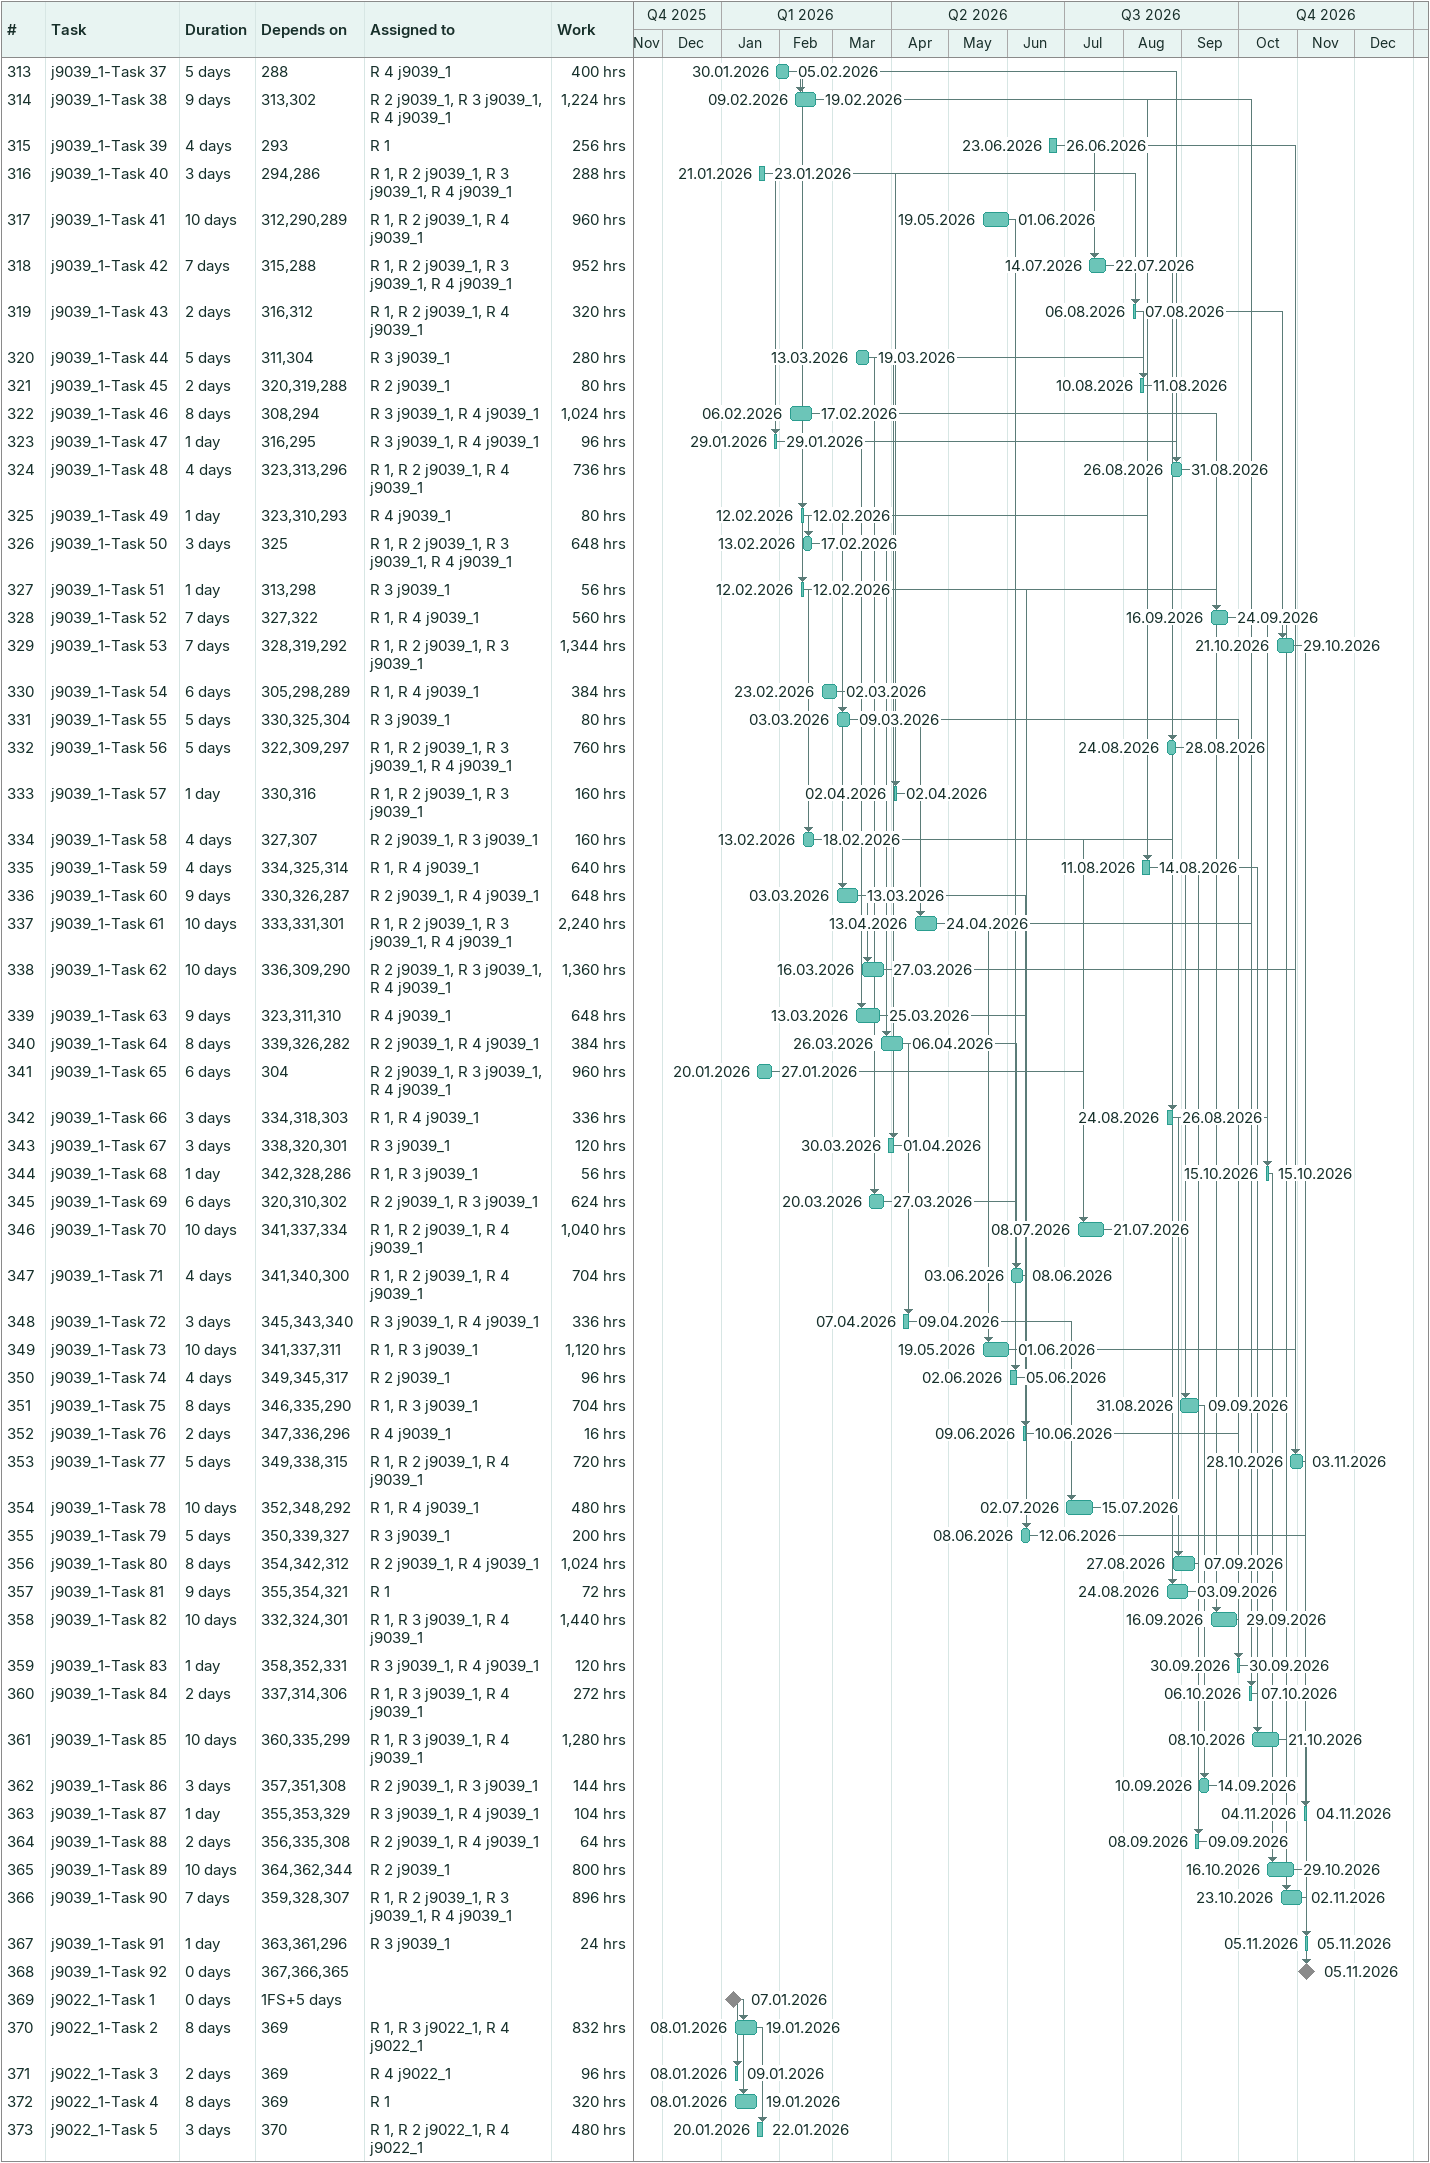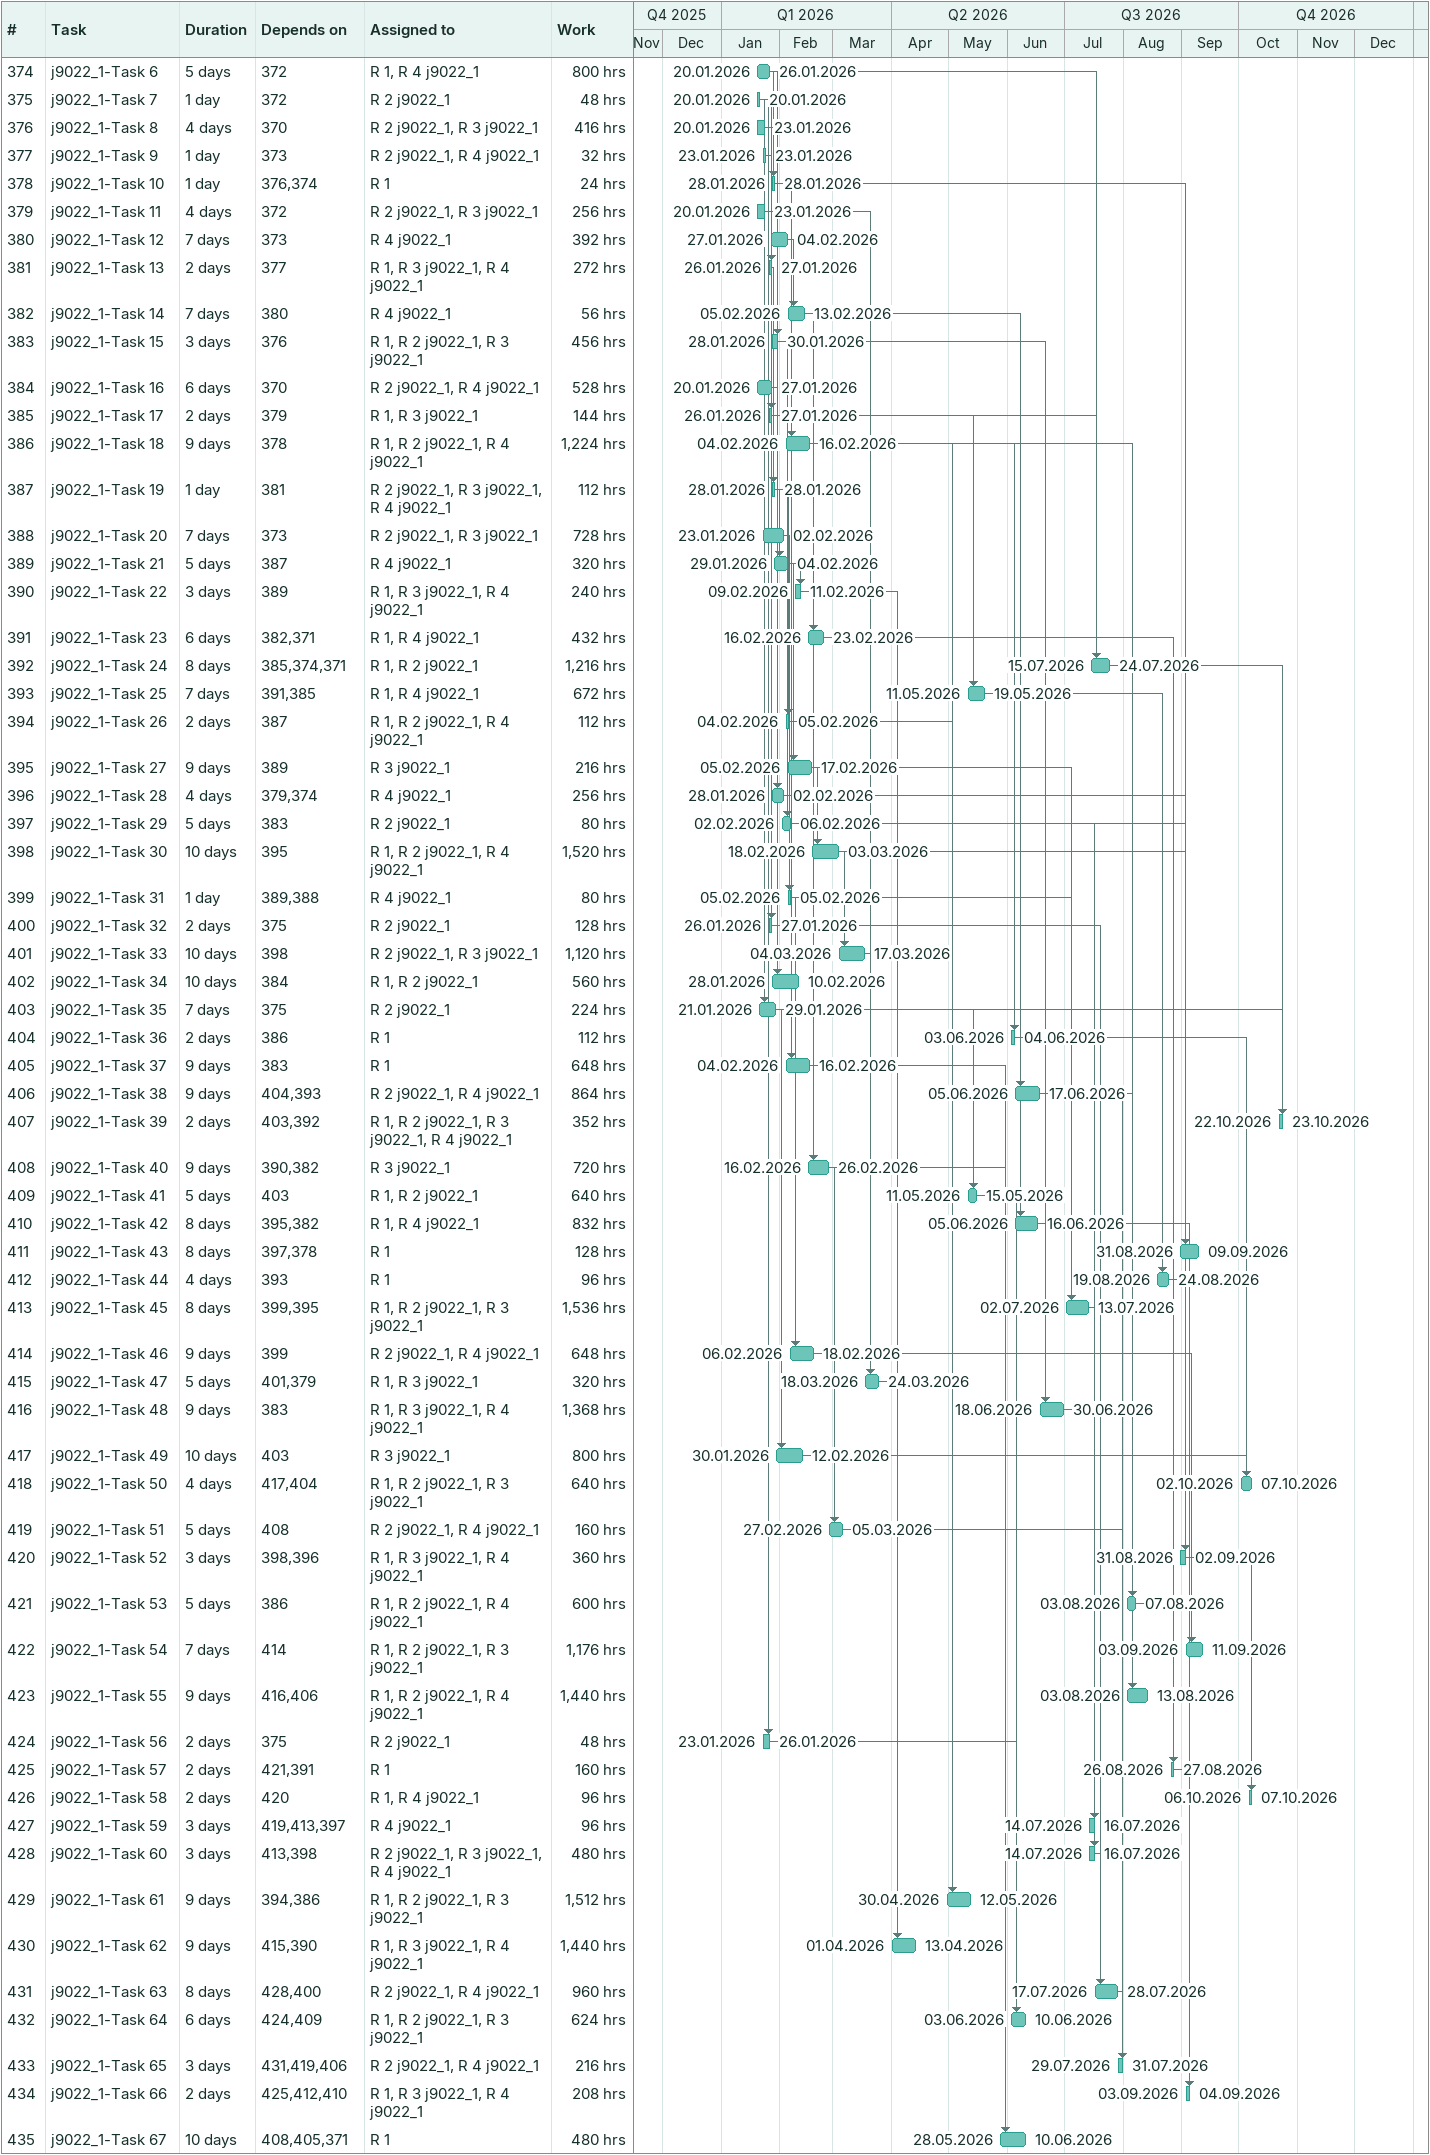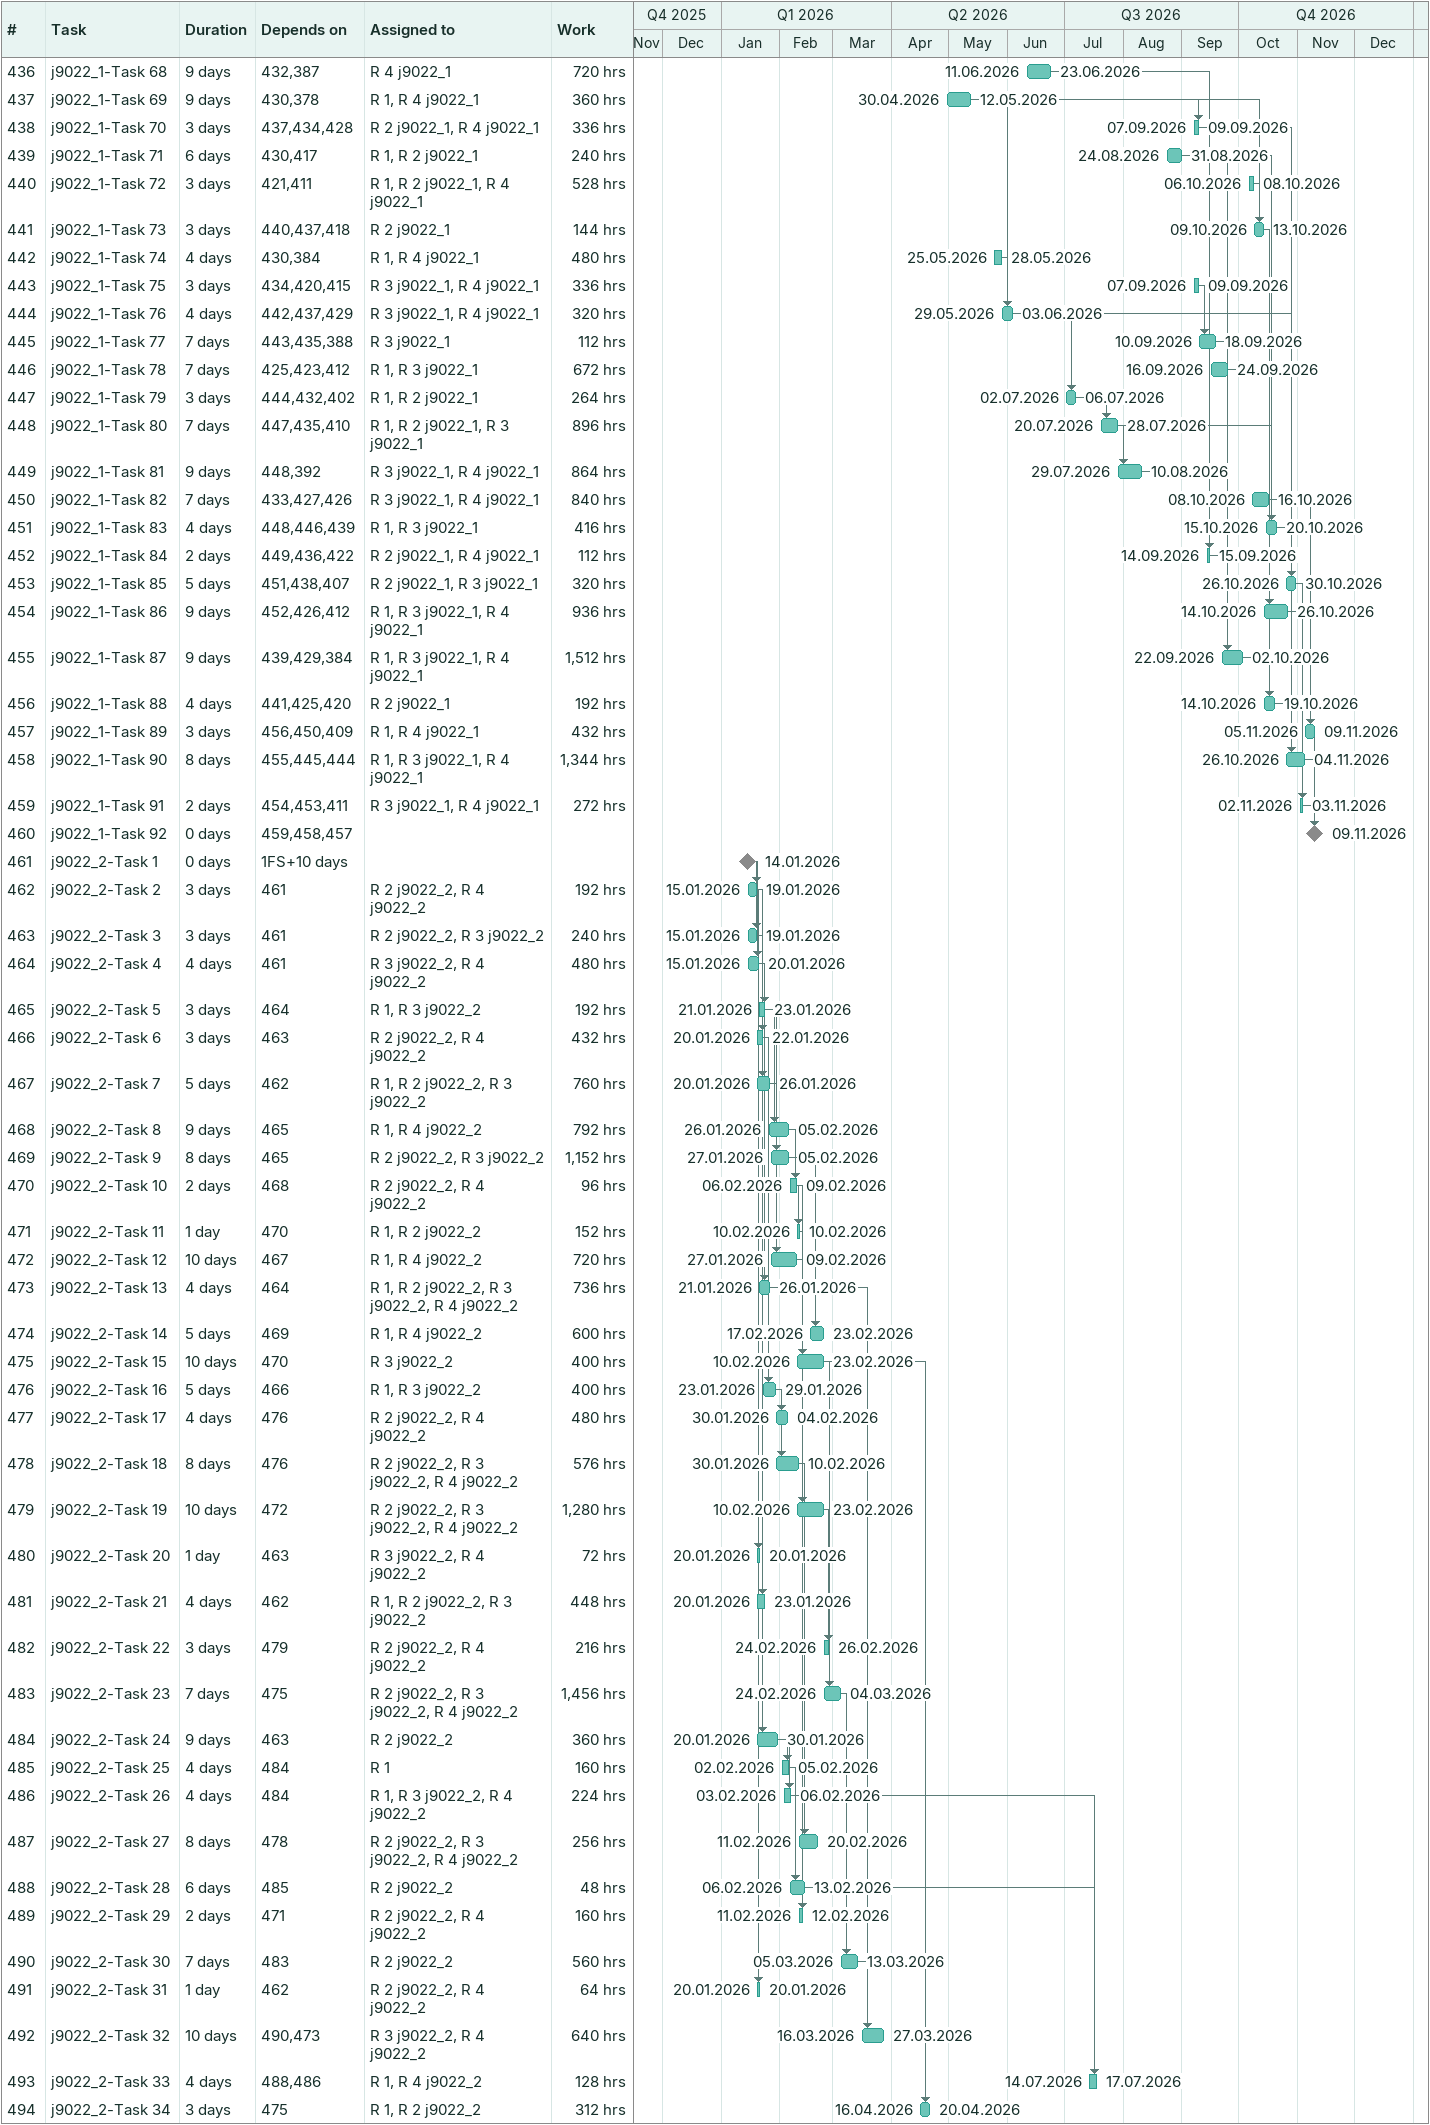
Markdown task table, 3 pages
| ID | Task | Duration | Start | Finish | Predecessors | Resources | Work (h) |
|---|---|---|---|---|---|---|---|
| 313 | j9039_1-Task 37 | 5d | 2026-01-30 | 2026-02-05 | 288 | R 4 j9039_1 | 400 |
| 314 | j9039_1-Task 38 | 9d | 2026-02-09 | 2026-02-19 | 313, 302 | R 2 j9039_1, R 3 j9039_1, R 4 j9039_1 | 1224 |
| 315 | j9039_1-Task 39 | 4d | 2026-06-23 | 2026-06-26 | 293 | R 1 | 256 |
| 316 | j9039_1-Task 40 | 3d | 2026-01-21 | 2026-01-23 | 294, 286 | R 1, R 2 j9039_1, R 3 j9039_1, R 4 j9039_1 | 288 |
| 317 | j9039_1-Task 41 | 10d | 2026-05-19 | 2026-06-01 | 312, 290, 289 | R 1, R 2 j9039_1, R 4 j9039_1 | 960 |
| 318 | j9039_1-Task 42 | 7d | 2026-07-14 | 2026-07-22 | 315, 288 | R 1, R 2 j9039_1, R 3 j9039_1, R 4 j9039_1 | 952 |
| 319 | j9039_1-Task 43 | 2d | 2026-08-06 | 2026-08-07 | 316, 312 | R 1, R 2 j9039_1, R 4 j9039_1 | 320 |
| 320 | j9039_1-Task 44 | 5d | 2026-03-13 | 2026-03-19 | 311, 304 | R 3 j9039_1 | 280 |
| 321 | j9039_1-Task 45 | 2d | 2026-08-10 | 2026-08-11 | 320, 319, 288 | R 2 j9039_1 | 80 |
| 322 | j9039_1-Task 46 | 8d | 2026-02-06 | 2026-02-17 | 308, 294 | R 3 j9039_1, R 4 j9039_1 | 1024 |
| 323 | j9039_1-Task 47 | 1d | 2026-01-29 | 2026-01-29 | 316, 295 | R 3 j9039_1, R 4 j9039_1 | 96 |
| 324 | j9039_1-Task 48 | 4d | 2026-08-26 | 2026-08-31 | 323, 313, 296 | R 1, R 2 j9039_1, R 4 j9039_1 | 736 |
| 325 | j9039_1-Task 49 | 1d | 2026-02-12 | 2026-02-12 | 323, 310, 293 | R 4 j9039_1 | 80 |
| 326 | j9039_1-Task 50 | 3d | 2026-02-13 | 2026-02-17 | 325 | R 1, R 2 j9039_1, R 3 j9039_1, R 4 j9039_1 | 648 |
| 327 | j9039_1-Task 51 | 1d | 2026-02-12 | 2026-02-12 | 313, 298 | R 3 j9039_1 | 56 |
| 328 | j9039_1-Task 52 | 7d | 2026-09-16 | 2026-09-24 | 327, 322 | R 1, R 4 j9039_1 | 560 |
| 329 | j9039_1-Task 53 | 7d | 2026-10-21 | 2026-10-29 | 328, 319, 292 | R 1, R 2 j9039_1, R 3 j9039_1 | 1344 |
| 330 | j9039_1-Task 54 | 6d | 2026-02-23 | 2026-03-02 | 305, 298, 289 | R 1, R 4 j9039_1 | 384 |
| 331 | j9039_1-Task 55 | 5d | 2026-03-03 | 2026-03-09 | 330, 325, 304 | R 3 j9039_1 | 80 |
| 332 | j9039_1-Task 56 | 5d | 2026-08-24 | 2026-08-28 | 322, 309, 297 | R 1, R 2 j9039_1, R 3 j9039_1, R 4 j9039_1 | 760 |
| 333 | j9039_1-Task 57 | 1d | 2026-04-02 | 2026-04-02 | 330, 316 | R 1, R 2 j9039_1, R 3 j9039_1 | 160 |
| 334 | j9039_1-Task 58 | 4d | 2026-02-13 | 2026-02-18 | 327, 307 | R 2 j9039_1, R 3 j9039_1 | 160 |
| 335 | j9039_1-Task 59 | 4d | 2026-08-11 | 2026-08-14 | 334, 325, 314 | R 1, R 4 j9039_1 | 640 |
| 336 | j9039_1-Task 60 | 9d | 2026-03-03 | 2026-03-13 | 330, 326, 287 | R 2 j9039_1, R 4 j9039_1 | 648 |
| 337 | j9039_1-Task 61 | 10d | 2026-04-13 | 2026-04-24 | 333, 331, 301 | R 1, R 2 j9039_1, R 3 j9039_1, R 4 j9039_1 | 2240 |
| 338 | j9039_1-Task 62 | 10d | 2026-03-16 | 2026-03-27 | 336, 309, 290 | R 2 j9039_1, R 3 j9039_1, R 4 j9039_1 | 1360 |
| 339 | j9039_1-Task 63 | 9d | 2026-03-13 | 2026-03-25 | 323, 311, 310 | R 4 j9039_1 | 648 |
| 340 | j9039_1-Task 64 | 8d | 2026-03-26 | 2026-04-06 | 339, 326, 282 | R 2 j9039_1, R 4 j9039_1 | 384 |
| 341 | j9039_1-Task 65 | 6d | 2026-01-20 | 2026-01-27 | 304 | R 2 j9039_1, R 3 j9039_1, R 4 j9039_1 | 960 |
| 342 | j9039_1-Task 66 | 3d | 2026-08-24 | 2026-08-26 | 334, 318, 303 | R 1, R 4 j9039_1 | 336 |
| 343 | j9039_1-Task 67 | 3d | 2026-03-30 | 2026-04-01 | 338, 320, 301 | R 3 j9039_1 | 120 |
| 344 | j9039_1-Task 68 | 1d | 2026-10-15 | 2026-10-15 | 342, 328, 286 | R 1, R 3 j9039_1 | 56 |
| 345 | j9039_1-Task 69 | 6d | 2026-03-20 | 2026-03-27 | 320, 310, 302 | R 2 j9039_1, R 3 j9039_1 | 624 |
| 346 | j9039_1-Task 70 | 10d | 2026-07-08 | 2026-07-21 | 341, 337, 334 | R 1, R 2 j9039_1, R 4 j9039_1 | 1040 |
| 347 | j9039_1-Task 71 | 4d | 2026-06-03 | 2026-06-08 | 341, 340, 300 | R 1, R 2 j9039_1, R 4 j9039_1 | 704 |
| 348 | j9039_1-Task 72 | 3d | 2026-04-07 | 2026-04-09 | 345, 343, 340 | R 3 j9039_1, R 4 j9039_1 | 336 |
| 349 | j9039_1-Task 73 | 10d | 2026-05-19 | 2026-06-01 | 341, 337, 311 | R 1, R 3 j9039_1 | 1120 |
| 350 | j9039_1-Task 74 | 4d | 2026-06-02 | 2026-06-05 | 349, 345, 317 | R 2 j9039_1 | 96 |
| 351 | j9039_1-Task 75 | 8d | 2026-08-31 | 2026-09-09 | 346, 335, 290 | R 1, R 3 j9039_1 | 704 |
| 352 | j9039_1-Task 76 | 2d | 2026-06-09 | 2026-06-10 | 347, 336, 296 | R 4 j9039_1 | 16 |
| 353 | j9039_1-Task 77 | 5d | 2026-10-28 | 2026-11-03 | 349, 338, 315 | R 1, R 2 j9039_1, R 4 j9039_1 | 720 |
| 354 | j9039_1-Task 78 | 10d | 2026-07-02 | 2026-07-15 | 352, 348, 292 | R 1, R 4 j9039_1 | 480 |
| 355 | j9039_1-Task 79 | 5d | 2026-06-08 | 2026-06-12 | 350, 339, 327 | R 3 j9039_1 | 200 |
| 356 | j9039_1-Task 80 | 8d | 2026-08-27 | 2026-09-07 | 354, 342, 312 | R 2 j9039_1, R 4 j9039_1 | 1024 |
| 357 | j9039_1-Task 81 | 9d | 2026-08-24 | 2026-09-03 | 355, 354, 321 | R 1 | 72 |
| 358 | j9039_1-Task 82 | 10d | 2026-09-16 | 2026-09-29 | 332, 324, 301 | R 1, R 3 j9039_1, R 4 j9039_1 | 1440 |
| 359 | j9039_1-Task 83 | 1d | 2026-09-30 | 2026-09-30 | 358, 352, 331 | R 3 j9039_1, R 4 j9039_1 | 120 |
| 360 | j9039_1-Task 84 | 2d | 2026-10-06 | 2026-10-07 | 337, 314, 306 | R 1, R 3 j9039_1, R 4 j9039_1 | 272 |
| 361 | j9039_1-Task 85 | 10d | 2026-10-08 | 2026-10-21 | 360, 335, 299 | R 1, R 3 j9039_1, R 4 j9039_1 | 1280 |
| 362 | j9039_1-Task 86 | 3d | 2026-09-10 | 2026-09-14 | 357, 351, 308 | R 2 j9039_1, R 3 j9039_1 | 144 |
| 363 | j9039_1-Task 87 | 1d | 2026-11-04 | 2026-11-04 | 355, 353, 329 | R 3 j9039_1, R 4 j9039_1 | 104 |
| 364 | j9039_1-Task 88 | 2d | 2026-09-08 | 2026-09-09 | 356, 335, 308 | R 2 j9039_1, R 4 j9039_1 | 64 |
| 365 | j9039_1-Task 89 | 10d | 2026-10-16 | 2026-10-29 | 364, 362, 344 | R 2 j9039_1 | 800 |
| 366 | j9039_1-Task 90 | 7d | 2026-10-23 | 2026-11-02 | 359, 328, 307 | R 1, R 2 j9039_1, R 3 j9039_1, R 4 j9039_1 | 896 |
| 367 | j9039_1-Task 91 | 1d | 2026-11-05 | 2026-11-05 | 363, 361, 296 | R 3 j9039_1 | 24 |
| 368 | j9039_1-Task 92 | 0d | 2026-11-05 | 2026-11-05 | 367, 366, 365 |  |  |
| 369 | j9022_1-Task 1 | 0d | 2026-01-07 | 2026-01-07 | 1FS+5d |  |  |
| 370 | j9022_1-Task 2 | 8d | 2026-01-08 | 2026-01-19 | 369 | R 1, R 3 j9022_1, R 4 j9022_1 | 832 |
| 371 | j9022_1-Task 3 | 2d | 2026-01-08 | 2026-01-09 | 369 | R 4 j9022_1 | 96 |
| 372 | j9022_1-Task 4 | 8d | 2026-01-08 | 2026-01-19 | 369 | R 1 | 320 |
| 373 | j9022_1-Task 5 | 3d | 2026-01-20 | 2026-01-22 | 370 | R 1, R 2 j9022_1, R 4 j9022_1 | 480 |
| 374 | j9022_1-Task 6 | 5d | 2026-01-20 | 2026-01-26 | 372 | R 1, R 4 j9022_1 | 800 |
| 375 | j9022_1-Task 7 | 1d | 2026-01-20 | 2026-01-20 | 372 | R 2 j9022_1 | 48 |
| 376 | j9022_1-Task 8 | 4d | 2026-01-20 | 2026-01-23 | 370 | R 2 j9022_1, R 3 j9022_1 | 416 |
| 377 | j9022_1-Task 9 | 1d | 2026-01-23 | 2026-01-23 | 373 | R 2 j9022_1, R 4 j9022_1 | 32 |
| 378 | j9022_1-Task 10 | 1d | 2026-01-28 | 2026-01-28 | 376, 374 | R 1 | 24 |
| 379 | j9022_1-Task 11 | 4d | 2026-01-20 | 2026-01-23 | 372 | R 2 j9022_1, R 3 j9022_1 | 256 |
| 380 | j9022_1-Task 12 | 7d | 2026-01-27 | 2026-02-04 | 373 | R 4 j9022_1 | 392 |
| 381 | j9022_1-Task 13 | 2d | 2026-01-26 | 2026-01-27 | 377 | R 1, R 3 j9022_1, R 4 j9022_1 | 272 |
| 382 | j9022_1-Task 14 | 7d | 2026-02-05 | 2026-02-13 | 380 | R 4 j9022_1 | 56 |
| 383 | j9022_1-Task 15 | 3d | 2026-01-28 | 2026-01-30 | 376 | R 1, R 2 j9022_1, R 3 j9022_1 | 456 |
| 384 | j9022_1-Task 16 | 6d | 2026-01-20 | 2026-01-27 | 370 | R 2 j9022_1, R 4 j9022_1 | 528 |
| 385 | j9022_1-Task 17 | 2d | 2026-01-26 | 2026-01-27 | 379 | R 1, R 3 j9022_1 | 144 |
| 386 | j9022_1-Task 18 | 9d | 2026-02-04 | 2026-02-16 | 378 | R 1, R 2 j9022_1, R 4 j9022_1 | 1224 |
| 387 | j9022_1-Task 19 | 1d | 2026-01-28 | 2026-01-28 | 381 | R 2 j9022_1, R 3 j9022_1, R 4 j9022_1 | 112 |
| 388 | j9022_1-Task 20 | 7d | 2026-01-23 | 2026-02-02 | 373 | R 2 j9022_1, R 3 j9022_1 | 728 |
| 389 | j9022_1-Task 21 | 5d | 2026-01-29 | 2026-02-04 | 387 | R 4 j9022_1 | 320 |
| 390 | j9022_1-Task 22 | 3d | 2026-02-09 | 2026-02-11 | 389 | R 1, R 3 j9022_1, R 4 j9022_1 | 240 |
| 391 | j9022_1-Task 23 | 6d | 2026-02-16 | 2026-02-23 | 382, 371 | R 1, R 4 j9022_1 | 432 |
| 392 | j9022_1-Task 24 | 8d | 2026-07-15 | 2026-07-24 | 385, 374, 371 | R 1, R 2 j9022_1 | 1216 |
| 393 | j9022_1-Task 25 | 7d | 2026-05-11 | 2026-05-19 | 391, 385 | R 1, R 4 j9022_1 | 672 |
| 394 | j9022_1-Task 26 | 2d | 2026-02-04 | 2026-02-05 | 387 | R 1, R 2 j9022_1, R 4 j9022_1 | 112 |
| 395 | j9022_1-Task 27 | 9d | 2026-02-05 | 2026-02-17 | 389 | R 3 j9022_1 | 216 |
| 396 | j9022_1-Task 28 | 4d | 2026-01-28 | 2026-02-02 | 379, 374 | R 4 j9022_1 | 256 |
| 397 | j9022_1-Task 29 | 5d | 2026-02-02 | 2026-02-06 | 383 | R 2 j9022_1 | 80 |
| 398 | j9022_1-Task 30 | 10d | 2026-02-18 | 2026-03-03 | 395 | R 1, R 2 j9022_1, R 4 j9022_1 | 1520 |
| 399 | j9022_1-Task 31 | 1d | 2026-02-05 | 2026-02-05 | 389, 388 | R 4 j9022_1 | 80 |
| 400 | j9022_1-Task 32 | 2d | 2026-01-26 | 2026-01-27 | 375 | R 2 j9022_1 | 128 |
| 401 | j9022_1-Task 33 | 10d | 2026-03-04 | 2026-03-17 | 398 | R 2 j9022_1, R 3 j9022_1 | 1120 |
| 402 | j9022_1-Task 34 | 10d | 2026-01-28 | 2026-02-10 | 384 | R 1, R 2 j9022_1 | 560 |
| 403 | j9022_1-Task 35 | 7d | 2026-01-21 | 2026-01-29 | 375 | R 2 j9022_1 | 224 |
| 404 | j9022_1-Task 36 | 2d | 2026-06-03 | 2026-06-04 | 386 | R 1 | 112 |
| 405 | j9022_1-Task 37 | 9d | 2026-02-04 | 2026-02-16 | 383 | R 1 | 648 |
| 406 | j9022_1-Task 38 | 9d | 2026-06-05 | 2026-06-17 | 404, 393 | R 2 j9022_1, R 4 j9022_1 | 864 |
| 407 | j9022_1-Task 39 | 2d | 2026-10-22 | 2026-10-23 | 403, 392 | R 1, R 2 j9022_1, R 3 j9022_1, R 4 j9022_1 | 352 |
| 408 | j9022_1-Task 40 | 9d | 2026-02-16 | 2026-02-26 | 390, 382 | R 3 j9022_1 | 720 |
| 409 | j9022_1-Task 41 | 5d | 2026-05-11 | 2026-05-15 | 403 | R 1, R 2 j9022_1 | 640 |
| 410 | j9022_1-Task 42 | 8d | 2026-06-05 | 2026-06-16 | 395, 382 | R 1, R 4 j9022_1 | 832 |
| 411 | j9022_1-Task 43 | 8d | 2026-08-31 | 2026-09-09 | 397, 378 | R 1 | 128 |
| 412 | j9022_1-Task 44 | 4d | 2026-08-19 | 2026-08-24 | 393 | R 1 | 96 |
| 413 | j9022_1-Task 45 | 8d | 2026-07-02 | 2026-07-13 | 399, 395 | R 1, R 2 j9022_1, R 3 j9022_1 | 1536 |
| 414 | j9022_1-Task 46 | 9d | 2026-02-06 | 2026-02-18 | 399 | R 2 j9022_1, R 4 j9022_1 | 648 |
| 415 | j9022_1-Task 47 | 5d | 2026-03-18 | 2026-03-24 | 401, 379 | R 1, R 3 j9022_1 | 320 |
| 416 | j9022_1-Task 48 | 9d | 2026-06-18 | 2026-06-30 | 383 | R 1, R 3 j9022_1, R 4 j9022_1 | 1368 |
| 417 | j9022_1-Task 49 | 10d | 2026-01-30 | 2026-02-12 | 403 | R 3 j9022_1 | 800 |
| 418 | j9022_1-Task 50 | 4d | 2026-10-02 | 2026-10-07 | 417, 404 | R 1, R 2 j9022_1, R 3 j9022_1 | 640 |
| 419 | j9022_1-Task 51 | 5d | 2026-02-27 | 2026-03-05 | 408 | R 2 j9022_1, R 4 j9022_1 | 160 |
| 420 | j9022_1-Task 52 | 3d | 2026-08-31 | 2026-09-02 | 398, 396 | R 1, R 3 j9022_1, R 4 j9022_1 | 360 |
| 421 | j9022_1-Task 53 | 5d | 2026-08-03 | 2026-08-07 | 386 | R 1, R 2 j9022_1, R 4 j9022_1 | 600 |
| 422 | j9022_1-Task 54 | 7d | 2026-09-03 | 2026-09-11 | 414 | R 1, R 2 j9022_1, R 3 j9022_1 | 1176 |
| 423 | j9022_1-Task 55 | 9d | 2026-08-03 | 2026-08-13 | 416, 406 | R 1, R 2 j9022_1, R 4 j9022_1 | 1440 |
| 424 | j9022_1-Task 56 | 2d | 2026-01-23 | 2026-01-26 | 375 | R 2 j9022_1 | 48 |
| 425 | j9022_1-Task 57 | 2d | 2026-08-26 | 2026-08-27 | 421, 391 | R 1 | 160 |
| 426 | j9022_1-Task 58 | 2d | 2026-10-06 | 2026-10-07 | 420 | R 1, R 4 j9022_1 | 96 |
| 427 | j9022_1-Task 59 | 3d | 2026-07-14 | 2026-07-16 | 419, 413, 397 | R 4 j9022_1 | 96 |
| 428 | j9022_1-Task 60 | 3d | 2026-07-14 | 2026-07-16 | 413, 398 | R 2 j9022_1, R 3 j9022_1, R 4 j9022_1 | 480 |
| 429 | j9022_1-Task 61 | 9d | 2026-04-30 | 2026-05-12 | 394, 386 | R 1, R 2 j9022_1, R 3 j9022_1 | 1512 |
| 430 | j9022_1-Task 62 | 9d | 2026-04-01 | 2026-04-13 | 415, 390 | R 1, R 3 j9022_1, R 4 j9022_1 | 1440 |
| 431 | j9022_1-Task 63 | 8d | 2026-07-17 | 2026-07-28 | 428, 400 | R 2 j9022_1, R 4 j9022_1 | 960 |
| 432 | j9022_1-Task 64 | 6d | 2026-06-03 | 2026-06-10 | 424, 409 | R 1, R 2 j9022_1, R 3 j9022_1 | 624 |
| 433 | j9022_1-Task 65 | 3d | 2026-07-29 | 2026-07-31 | 431, 419, 406 | R 2 j9022_1, R 4 j9022_1 | 216 |
| 434 | j9022_1-Task 66 | 2d | 2026-09-03 | 2026-09-04 | 425, 412, 410 | R 1, R 3 j9022_1, R 4 j9022_1 | 208 |
| 435 | j9022_1-Task 67 | 10d | 2026-05-28 | 2026-06-10 | 408, 405, 371 | R 1 | 480 |
| 436 | j9022_1-Task 68 | 9d | 2026-06-11 | 2026-06-23 | 432, 387 | R 4 j9022_1 | 720 |
| 437 | j9022_1-Task 69 | 9d | 2026-04-30 | 2026-05-12 | 430, 378 | R 1, R 4 j9022_1 | 360 |
| 438 | j9022_1-Task 70 | 3d | 2026-09-07 | 2026-09-09 | 437, 434, 428 | R 2 j9022_1, R 4 j9022_1 | 336 |
| 439 | j9022_1-Task 71 | 6d | 2026-08-24 | 2026-08-31 | 430, 417 | R 1, R 2 j9022_1 | 240 |
| 440 | j9022_1-Task 72 | 3d | 2026-10-06 | 2026-10-08 | 421, 411 | R 1, R 2 j9022_1, R 4 j9022_1 | 528 |
| 441 | j9022_1-Task 73 | 3d | 2026-10-09 | 2026-10-13 | 440, 437, 418 | R 2 j9022_1 | 144 |
| 442 | j9022_1-Task 74 | 4d | 2026-05-25 | 2026-05-28 | 430, 384 | R 1, R 4 j9022_1 | 480 |
| 443 | j9022_1-Task 75 | 3d | 2026-09-07 | 2026-09-09 | 434, 420, 415 | R 3 j9022_1, R 4 j9022_1 | 336 |
| 444 | j9022_1-Task 76 | 4d | 2026-05-29 | 2026-06-03 | 442, 437, 429 | R 3 j9022_1, R 4 j9022_1 | 320 |
| 445 | j9022_1-Task 77 | 7d | 2026-09-10 | 2026-09-18 | 443, 435, 388 | R 3 j9022_1 | 112 |
| 446 | j9022_1-Task 78 | 7d | 2026-09-16 | 2026-09-24 | 425, 423, 412 | R 1, R 3 j9022_1 | 672 |
| 447 | j9022_1-Task 79 | 3d | 2026-07-02 | 2026-07-06 | 444, 432, 402 | R 1, R 2 j9022_1 | 264 |
| 448 | j9022_1-Task 80 | 7d | 2026-07-20 | 2026-07-28 | 447, 435, 410 | R 1, R 2 j9022_1, R 3 j9022_1 | 896 |
| 449 | j9022_1-Task 81 | 9d | 2026-07-29 | 2026-08-10 | 448, 392 | R 3 j9022_1, R 4 j9022_1 | 864 |
| 450 | j9022_1-Task 82 | 7d | 2026-10-08 | 2026-10-16 | 433, 427, 426 | R 3 j9022_1, R 4 j9022_1 | 840 |
| 451 | j9022_1-Task 83 | 4d | 2026-10-15 | 2026-10-20 | 448, 446, 439 | R 1, R 3 j9022_1 | 416 |
| 452 | j9022_1-Task 84 | 2d | 2026-09-14 | 2026-09-15 | 449, 436, 422 | R 2 j9022_1, R 4 j9022_1 | 112 |
| 453 | j9022_1-Task 85 | 5d | 2026-10-26 | 2026-10-30 | 451, 438, 407 | R 2 j9022_1, R 3 j9022_1 | 320 |
| 454 | j9022_1-Task 86 | 9d | 2026-10-14 | 2026-10-26 | 452, 426, 412 | R 1, R 3 j9022_1, R 4 j9022_1 | 936 |
| 455 | j9022_1-Task 87 | 9d | 2026-09-22 | 2026-10-02 | 439, 429, 384 | R 1, R 3 j9022_1, R 4 j9022_1 | 1512 |
| 456 | j9022_1-Task 88 | 4d | 2026-10-14 | 2026-10-19 | 441, 425, 420 | R 2 j9022_1 | 192 |
| 457 | j9022_1-Task 89 | 3d | 2026-11-05 | 2026-11-09 | 456, 450, 409 | R 1, R 4 j9022_1 | 432 |
| 458 | j9022_1-Task 90 | 8d | 2026-10-26 | 2026-11-04 | 455, 445, 444 | R 1, R 3 j9022_1, R 4 j9022_1 | 1344 |
| 459 | j9022_1-Task 91 | 2d | 2026-11-02 | 2026-11-03 | 454, 453, 411 | R 3 j9022_1, R 4 j9022_1 | 272 |
| 460 | j9022_1-Task 92 | 0d | 2026-11-09 | 2026-11-09 | 459, 458, 457 |  |  |
| 461 | j9022_2-Task 1 | 0d | 2026-01-14 | 2026-01-14 | 1FS+10d |  |  |
| 462 | j9022_2-Task 2 | 3d | 2026-01-15 | 2026-01-19 | 461 | R 2 j9022_2, R 4 j9022_2 | 192 |
| 463 | j9022_2-Task 3 | 3d | 2026-01-15 | 2026-01-19 | 461 | R 2 j9022_2, R 3 j9022_2 | 240 |
| 464 | j9022_2-Task 4 | 4d | 2026-01-15 | 2026-01-20 | 461 | R 3 j9022_2, R 4 j9022_2 | 480 |
| 465 | j9022_2-Task 5 | 3d | 2026-01-21 | 2026-01-23 | 464 | R 1, R 3 j9022_2 | 192 |
| 466 | j9022_2-Task 6 | 3d | 2026-01-20 | 2026-01-22 | 463 | R 2 j9022_2, R 4 j9022_2 | 432 |
| 467 | j9022_2-Task 7 | 5d | 2026-01-20 | 2026-01-26 | 462 | R 1, R 2 j9022_2, R 3 j9022_2 | 760 |
| 468 | j9022_2-Task 8 | 9d | 2026-01-26 | 2026-02-05 | 465 | R 1, R 4 j9022_2 | 792 |
| 469 | j9022_2-Task 9 | 8d | 2026-01-27 | 2026-02-05 | 465 | R 2 j9022_2, R 3 j9022_2 | 1152 |
| 470 | j9022_2-Task 10 | 2d | 2026-02-06 | 2026-02-09 | 468 | R 2 j9022_2, R 4 j9022_2 | 96 |
| 471 | j9022_2-Task 11 | 1d | 2026-02-10 | 2026-02-10 | 470 | R 1, R 2 j9022_2 | 152 |
| 472 | j9022_2-Task 12 | 10d | 2026-01-27 | 2026-02-09 | 467 | R 1, R 4 j9022_2 | 720 |
| 473 | j9022_2-Task 13 | 4d | 2026-01-21 | 2026-01-26 | 464 | R 1, R 2 j9022_2, R 3 j9022_2, R 4 j9022_2 | 736 |
| 474 | j9022_2-Task 14 | 5d | 2026-02-17 | 2026-02-23 | 469 | R 1, R 4 j9022_2 | 600 |
| 475 | j9022_2-Task 15 | 10d | 2026-02-10 | 2026-02-23 | 470 | R 3 j9022_2 | 400 |
| 476 | j9022_2-Task 16 | 5d | 2026-01-23 | 2026-01-29 | 466 | R 1, R 3 j9022_2 | 400 |
| 477 | j9022_2-Task 17 | 4d | 2026-01-30 | 2026-02-04 | 476 | R 2 j9022_2, R 4 j9022_2 | 480 |
| 478 | j9022_2-Task 18 | 8d | 2026-01-30 | 2026-02-10 | 476 | R 2 j9022_2, R 3 j9022_2, R 4 j9022_2 | 576 |
| 479 | j9022_2-Task 19 | 10d | 2026-02-10 | 2026-02-23 | 472 | R 2 j9022_2, R 3 j9022_2, R 4 j9022_2 | 1280 |
| 480 | j9022_2-Task 20 | 1d | 2026-01-20 | 2026-01-20 | 463 | R 3 j9022_2, R 4 j9022_2 | 72 |
| 481 | j9022_2-Task 21 | 4d | 2026-01-20 | 2026-01-23 | 462 | R 1, R 2 j9022_2, R 3 j9022_2 | 448 |
| 482 | j9022_2-Task 22 | 3d | 2026-02-24 | 2026-02-26 | 479 | R 2 j9022_2, R 4 j9022_2 | 216 |
| 483 | j9022_2-Task 23 | 7d | 2026-02-24 | 2026-03-04 | 475 | R 2 j9022_2, R 3 j9022_2, R 4 j9022_2 | 1456 |
| 484 | j9022_2-Task 24 | 9d | 2026-01-20 | 2026-01-30 | 463 | R 2 j9022_2 | 360 |
| 485 | j9022_2-Task 25 | 4d | 2026-02-02 | 2026-02-05 | 484 | R 1 | 160 |
| 486 | j9022_2-Task 26 | 4d | 2026-02-03 | 2026-02-06 | 484 | R 1, R 3 j9022_2, R 4 j9022_2 | 224 |
| 487 | j9022_2-Task 27 | 8d | 2026-02-11 | 2026-02-20 | 478 | R 2 j9022_2, R 3 j9022_2, R 4 j9022_2 | 256 |
| 488 | j9022_2-Task 28 | 6d | 2026-02-06 | 2026-02-13 | 485 | R 2 j9022_2 | 48 |
| 489 | j9022_2-Task 29 | 2d | 2026-02-11 | 2026-02-12 | 471 | R 2 j9022_2, R 4 j9022_2 | 160 |
| 490 | j9022_2-Task 30 | 7d | 2026-03-05 | 2026-03-13 | 483 | R 2 j9022_2 | 560 |
| 491 | j9022_2-Task 31 | 1d | 2026-01-20 | 2026-01-20 | 462 | R 2 j9022_2, R 4 j9022_2 | 64 |
| 492 | j9022_2-Task 32 | 10d | 2026-03-16 | 2026-03-27 | 490, 473 | R 3 j9022_2, R 4 j9022_2 | 640 |
| 493 | j9022_2-Task 33 | 4d | 2026-07-14 | 2026-07-17 | 488, 486 | R 1, R 4 j9022_2 | 128 |
| 494 | j9022_2-Task 34 | 3d | 2026-04-16 | 2026-04-20 | 475 | R 1, R 2 j9022_2 | 312 |
